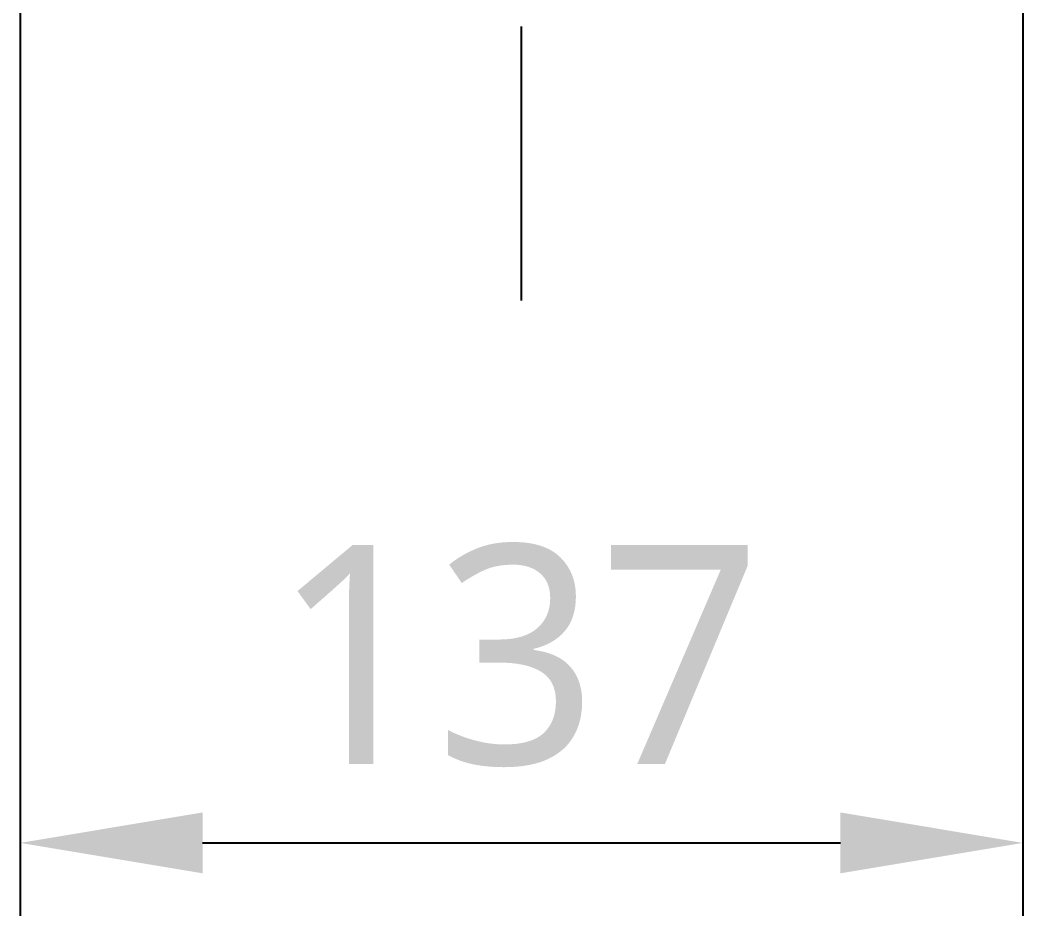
# Model space of a CAD drawing. Header units: millimetres. Extents: x 5828 to 6704, y 123 to 421.
# Drawn here: x 6360.83 to 6367.7, y 223.69 to 229.82 of the extents above; entities that cross this region are included whole.
import ezdxf

# ---------------------------------------------------------------- set-up
doc = ezdxf.new("R2010")
doc.units = ezdxf.units.MM
doc.linetypes.add('CENTER', pattern=[0.6, 0.375, -0.075, 0.075, -0.075])
doc.layers.add('中心线', color=7, linetype='Continuous')
doc.layers.add('尺寸标注', color=7, linetype='Continuous')
doc.styles.add('微软雅黑', font='msyh.ttc', dxfattribs={"height": 1.5})
doc.dimstyles.new('尺寸标注_1_20比例', dxfattribs={"dimtxt": 1.5, "dimasz": 1.25, "dimexe": 0.5, "dimexo": 0.4, "dimgap": 0.5, "dimtad": 1, "dimdec": 1, "dimlfac": 20, "dimdsep": 46, "dimtxsty": '微软雅黑', "dimcen": 0.09, "dimadec": 0, "dimazin": 0, "dimtp": 0.01, "dimtm": 0.01, "dimtfac": 1, "dimtdec": 1, "dimtofl": 0, "dimtmove": 0, "dimatfit": 3, "dimfxl": 1, "dimtolj": 1, "dimarcsym": 0})

# ---------------------------------------------------------------- blocks, each defined once
blk = doc.blocks.new('*D800')
at = {"layer": 'Defpoints', "color": 0}
for p in [(6360.8275, 230.4362), (6367.6973, 230.4362), (6367.6973, 224.187)]:
    blk.add_point(p, dxfattribs=at)
at = {"layer": '尺寸标注', "color": 0, "lineweight": -2}
for p, q in [((6360.8275, 230.0362), (6360.8275, 223.687)), ((6367.6973, 230.0362), (6367.6973, 223.687)), ((6362.0775, 224.187), (6366.4473, 224.187))]:
    blk.add_line(p, q, dxfattribs=at)
at = {"layer": '尺寸标注', "color": 0}
for points in [[(6362.0775, 224.3954), (6362.0775, 223.9787), (6360.8275, 224.187)], [(6366.4473, 223.9787), (6366.4473, 224.3954), (6367.6973, 224.187)]]:
    blk.add_solid(points, dxfattribs=at)
at = {"layer": '尺寸标注', "color": 0, "insert": (6364.2306, 225.4661), "char_height": 1.5, "attachment_point": 5, "style": '微软雅黑'}
blk.add_mtext('\\A1;\\A1;137', dxfattribs=at)

msp = doc.modelspace()

# ---------------------------------------------------------------- linework, layer by layer
at = {"layer": '中心线', "linetype": 'CENTER', "ltscale": 5}
msp.add_line((6364.2624, 227.9015), (6364.2624, 284.2012), dxfattribs=at)

# ---------------------------------------------------------------- dimensions: what is measured, and where the dimension line sits
at = {"layer": '尺寸标注'}
dim = msp.add_linear_dim(base=(6367.6973, 224.187), p1=(6360.8275, 230.4362), p2=(6367.6973, 230.4362), text='\\A1;137', dimstyle='尺寸标注_1_20比例', override={"dimtxsty": '微软雅黑'}, dxfattribs=at)
dim.commit()
dim.dimension.update_dxf_attribs({"geometry": '*D800', "text_midpoint": (6364.2306, 224.187), "dimtype": 160})

doc.saveas('drawing.dxf')
